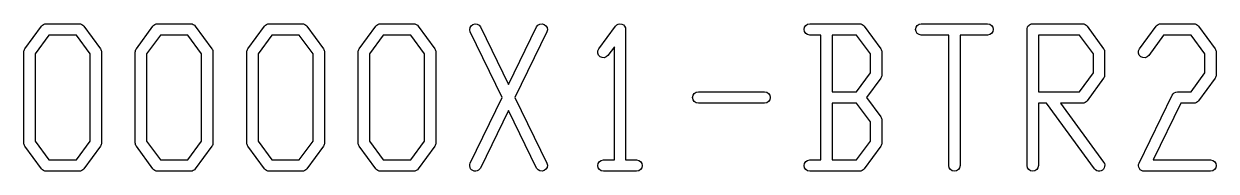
# Model space of a CAD drawing. Header units: millimetres. Extents: x 3193 to 3447, y -44 to 135.
# Drawn here: x 3321.77 to 3337.82, y 24.96 to 26.95 of the extents above; entities that cross this region are included whole.
import ezdxf

# ---------------------------------------------------------------- set-up
doc = ezdxf.new("R2010")
doc.units = ezdxf.units.MM
doc.header["$LTSCALE"] = 23.1
doc.layers.add('gbr-dxf_layer0', color=7, linetype='CONTINUOUS')

msp = doc.modelspace()

# ---------------------------------------------------------------- linework, layer by layer
at = {"layer": 'gbr-dxf_layer0', "linetype": 'Continuous'}
for points in [[(3321.77, 25.341), (3321.77, 26.564, -0.159612), (3321.785, 26.609), (3322.008, 26.915, -0.240361), (3322.07, 26.946), (3322.516, 26.946, -0.240361), (3322.578, 26.915), (3322.801, 26.609, -0.159612), (3322.815, 26.564), (3322.815, 25.341, -0.159612), (3322.801, 25.296), (3322.578, 24.99, -0.240361), (3322.516, 24.958), (3322.07, 24.958, -0.240361), (3322.008, 24.99), (3321.785, 25.296, -0.159612)], [(3323.27, 25.341), (3323.27, 26.564, -0.159612), (3323.285, 26.609), (3323.508, 26.915, -0.240361), (3323.57, 26.946), (3324.016, 26.946, -0.240361), (3324.078, 26.915), (3324.301, 26.609, -0.159612), (3324.315, 26.564), (3324.315, 25.341, -0.159612), (3324.301, 25.296), (3324.078, 24.99, -0.240361), (3324.016, 24.958), (3323.57, 24.958, -0.240361), (3323.508, 24.99), (3323.285, 25.296, -0.159612)], [(3324.77, 25.341), (3324.77, 26.564, -0.159612), (3324.785, 26.609), (3325.008, 26.915, -0.240361), (3325.07, 26.946), (3325.516, 26.946, -0.240361), (3325.578, 26.915), (3325.801, 26.609, -0.159612), (3325.815, 26.564), (3325.815, 25.341, -0.159612), (3325.801, 25.296), (3325.578, 24.99, -0.240361), (3325.516, 24.958), (3325.07, 24.958, -0.240361), (3325.008, 24.99), (3324.785, 25.296, -0.159612)], [(3326.27, 25.341), (3326.27, 26.564, -0.159612), (3326.285, 26.609), (3326.508, 26.915, -0.240361), (3326.57, 26.946), (3327.016, 26.946, -0.240361), (3327.078, 26.915), (3327.301, 26.609, -0.159612), (3327.315, 26.564), (3327.315, 25.341, -0.159612), (3327.301, 25.296), (3327.078, 24.99, -0.240361), (3327.016, 24.958), (3326.57, 24.958, -0.240361), (3326.508, 24.99), (3326.285, 25.296, -0.159612)], [(3332.347, 24.958, -1), (3332.347, 25.111), (3332.494, 25.111), (3332.494, 26.794), (3332.347, 26.794, -1), (3332.347, 26.946), (3333.016, 26.946, -0.240361), (3333.078, 26.915), (3333.301, 26.609, -0.159612), (3333.315, 26.564), (3333.315, 26.258, -0.159612), (3333.301, 26.213), (3333.11, 25.952), (3333.301, 25.691, -0.159612), (3333.315, 25.646), (3333.315, 25.341, -0.159612), (3333.301, 25.296), (3333.078, 24.99, -0.240361), (3333.016, 24.958)], [(3333.847, 26.794, -1), (3333.847, 26.946), (3334.739, 26.946, -1), (3334.739, 26.794), (3334.369, 26.794), (3334.369, 25.035, -1), (3334.217, 25.035), (3334.217, 26.794)], [(3330.847, 25.876, -1), (3330.847, 26.029), (3331.739, 26.029, -1), (3331.739, 25.876)]]:
    msp.add_lwpolyline(points, format="xyb", close=True, dxfattribs=at)
for points in [[(3327.778, 25.068), (3328.208, 25.952), (3327.778, 26.837, -1), (3327.915, 26.903), (3328.293, 26.127)], [(3328.293, 26.127), (3328.671, 26.903, -1), (3328.808, 26.837), (3328.378, 25.952), (3328.808, 25.068, -1), (3328.671, 25.001), (3328.293, 25.778)], [(3329.508, 26.609), (3329.731, 26.915, -0.726915), (3329.869, 26.87), (3329.869, 25.111), (3330.016, 25.111, -1), (3330.016, 24.958), (3329.57, 24.958, -1), (3329.57, 25.111), (3329.717, 25.111), (3329.717, 26.636)], [(3335.27, 25.035), (3335.27, 26.87, -0.414239), (3335.347, 26.946), (3336.016, 26.946, -0.240361), (3336.078, 26.915), (3336.301, 26.609, -0.159612), (3336.315, 26.564), (3336.315, 26.258, -0.159612), (3336.301, 26.213), (3336.078, 25.907, -0.240361), (3336.016, 25.876), (3335.72, 25.876)], [(3336.778, 25.068), (3337.224, 25.985, -0.287727), (3337.293, 26.029), (3337.477, 26.029), (3337.663, 26.283), (3337.663, 26.539), (3337.477, 26.794), (3337.108, 26.794), (3336.908, 26.519, -1), (3336.785, 26.609), (3337.008, 26.915, -0.240361), (3337.07, 26.946), (3337.516, 26.946, -0.240361), (3337.578, 26.915), (3337.801, 26.609, -0.159612), (3337.815, 26.564), (3337.815, 26.258, -0.159612), (3337.801, 26.213), (3337.578, 25.907, -0.240361), (3337.516, 25.876), (3337.341, 25.876), (3336.968, 25.111)], [(3329.717, 26.636), (3329.631, 26.519, -1), (3329.508, 26.609)], [(3335.72, 25.876), (3336.301, 25.08, -1), (3336.178, 24.99), (3335.531, 25.876), (3335.423, 25.876), (3335.423, 25.035, -1), (3335.27, 25.035)], [(3328.293, 25.778), (3327.915, 25.001, -1), (3327.778, 25.068)], [(3336.968, 25.111), (3337.739, 25.111, -1), (3337.739, 24.958), (3336.847, 24.958, -0.554724), (3336.778, 25.068)]]:
    msp.add_lwpolyline(points, format="xyb", dxfattribs=at)
for points in [[(3321.923, 25.365), (3322.108, 25.111), (3322.477, 25.111), (3322.663, 25.365), (3322.663, 26.539), (3322.477, 26.794), (3322.108, 26.794), (3321.923, 26.539)], [(3323.423, 25.365), (3323.608, 25.111), (3323.977, 25.111), (3324.163, 25.365), (3324.163, 26.539), (3323.977, 26.794), (3323.608, 26.794), (3323.423, 26.539)], [(3324.923, 25.365), (3325.108, 25.111), (3325.477, 25.111), (3325.663, 25.365), (3325.663, 26.539), (3325.477, 26.794), (3325.108, 26.794), (3324.923, 26.539)], [(3326.423, 25.365), (3326.608, 25.111), (3326.977, 25.111), (3327.163, 25.365), (3327.163, 26.539), (3326.977, 26.794), (3326.608, 26.794), (3326.423, 26.539)], [(3332.646, 26.029), (3332.977, 26.029), (3333.163, 26.283), (3333.163, 26.539), (3332.977, 26.794), (3332.646, 26.794)], [(3335.423, 26.029), (3335.977, 26.029), (3336.163, 26.283), (3336.163, 26.539), (3335.977, 26.794), (3335.423, 26.794)], [(3332.646, 25.111), (3332.977, 25.111), (3333.163, 25.365), (3333.163, 25.622), (3332.977, 25.876), (3332.646, 25.876)]]:
    msp.add_lwpolyline(points, close=True, dxfattribs=at)

doc.saveas('drawing.dxf')
